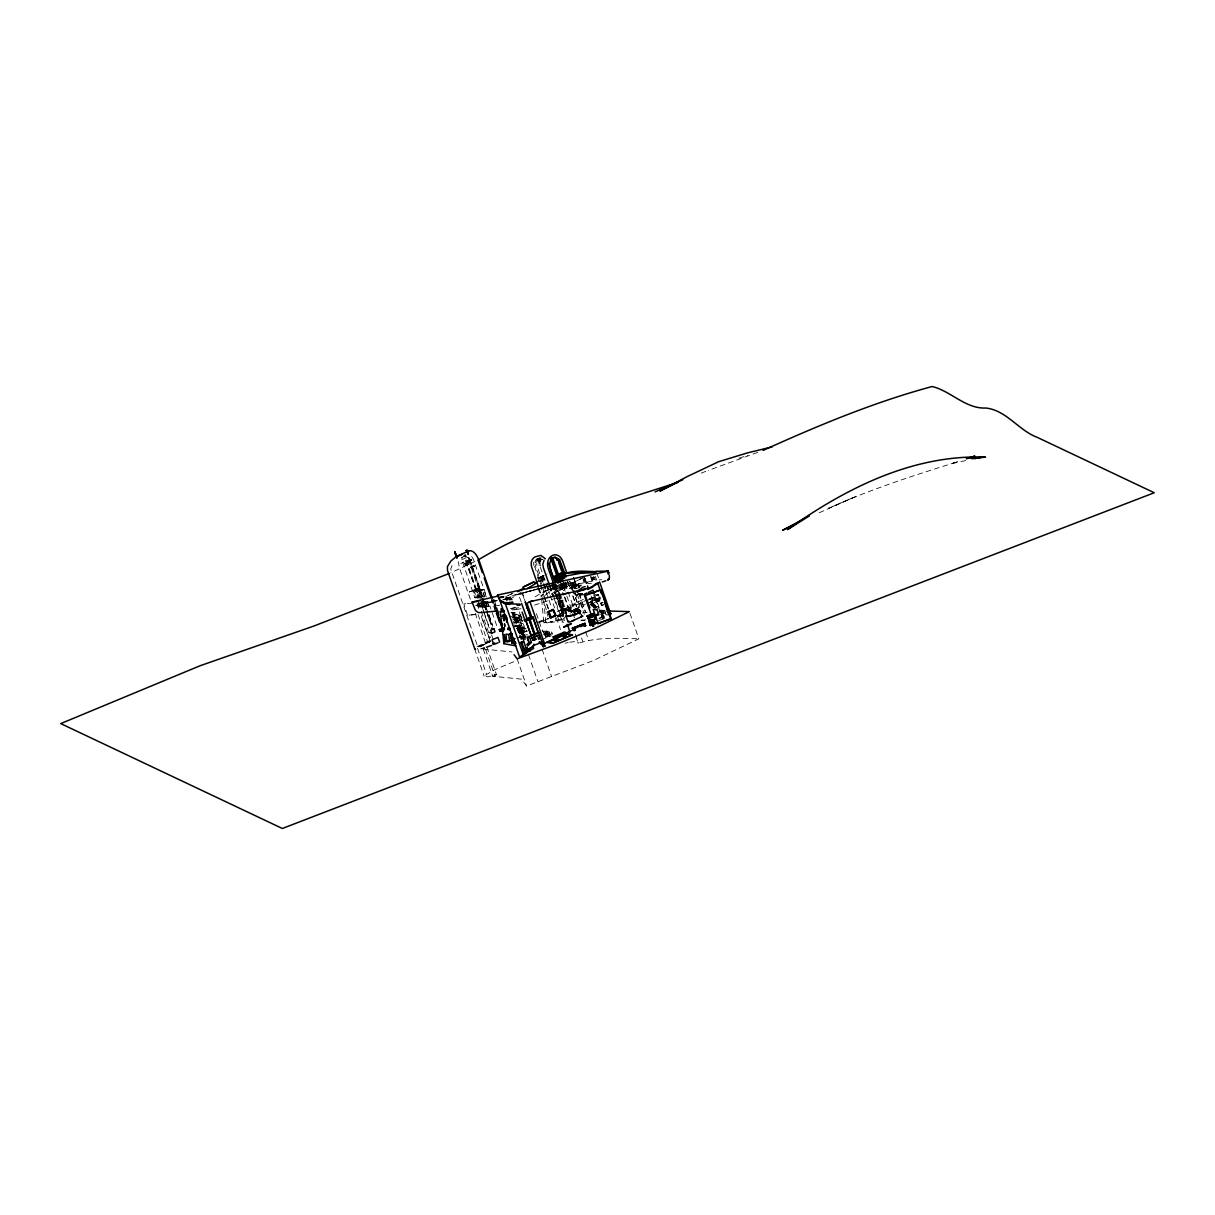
<?xml version="1.0" encoding="UTF-8"?>
<svg xmlns="http://www.w3.org/2000/svg" width="1215" height="1215" viewBox="0 0 1215 1215"><rect width="100%" height="100%" fill="white"/><g stroke="black" fill="none" stroke-linecap="round" stroke-linejoin="round"><path stroke-width="0.75" stroke-dasharray="5 3.75" d="M515.479 626.758C522.708 624.464 514.325 626.636 521.448 625.133L523.483 630.357L521.341 631.314L519.519 630.843L517.438 625.649L521.448 625.133M470.615 567.42L474.139 565.324L474.655 566.828L471.238 568.195L470.615 567.42L474.139 565.324M471.238 568.195L470.721 566.691M538.199 558.991L535.451 560.464L534.205 564.2L538.199 558.991L540.66 566.053M508.994 599.997L508.402 597.917L503.8 598.858M571.293 612.284L568.802 606.999L569.334 606.118L583.565 599.253M514.841 626.576L519.124 625.998M506.169 600.013L507.445 598.327L507.111 600.013M519.048 625.801L515.327 626.257C513.945 623.098 520.354 626.894 519.018 629.157L517.757 628.838M451.98 565.537L450.704 569.076L477.632 646.395M518.182 625.436L514.568 626.029M513.11 623.356L515.251 618.116L516.861 618.465L518.046 621.397L514.613 625.786M480.198 597.962L478.71 597.826L465.907 561.041L465.831 554.541L462.414 555.908M520.597 615.595C525.138 617.979 516.451 626.302 517.301 619.741L519.397 615.58M514.674 622.551L516.861 618.465M537.243 561.011L538.853 559.143L537.698 560.236L539.187 565.491M520.931 614.38L517.651 619.847L518.015 622.414C515.524 623.477 516.603 618.921 517.301 619.741M514.553 624.07L516.466 621.032L515.251 618.116M506.093 599.982L506.442 598.524L505.698 598.965M506.974 600.013L507.445 598.327L506.442 598.524M512.958 618.389L515.874 614.319L515.13 612.481L511.196 612.527M554.344 593.36L558.308 590.034L556.561 585.038M512.867 616.81L515.874 614.319M521.524 618.116L516.785 622.475M629.962 613.317L638.847 638.817L592.525 660.899L526.596 686.019L521.493 679.139L492.728 676.254L483.251 649.053L486.987 647.428L496.464 674.629L487.959 676.877L484.102 676.011L494.277 669.905L515.889 660.823M563.213 590.703L568.878 585.767L589.472 581.712A113.314 15.005 -19.7 0 1 591.644 581.545L595.456 581.408M574.452 587.392L576.335 585.782L575.561 585.296M575.485 581.56L573.844 582.927L560.647 586.435L566.722 581.317M575.075 581.514L573.404 582.927L562.955 584.871M553.129 588.652L553.068 588.698A15.005 4.374 67.6 0 1 552.84 588.637L552.84 588.637M544.76 595.623L553.311 588.622L551.382 588.622A8.535 1.914 -32.3 0 0 549.408 589.214L547.282 590.156A32.076 7.199 -32.3 0 0 540.417 593.603A146.362 32.82 -32.3 0 0 534.008 597.491M519.519 634.063L522.45 631.891L525.396 632.711L526.277 635.005M521.296 638.695L525.442 635.688M512.76 619.954L516.907 616.947L518.425 617.281L520.643 623.037L515.251 622.414M551.2 594.272L555.802 590.581L558.308 590.034M572.068 610.568L570.655 611.707L571.232 612.618M559.523 592.221L558.596 592.221M519.534 632.772L525.943 631.01L523.209 623.659L518.592 626.758L516.329 626.53M520.491 638.862L525.624 635.475M510.254 599.8L510.619 598.266L509.206 597.37L511.561 598.312A1.716 1.655 -68.7 0 1 511.469 599.633M558.049 615.352L574.877 604.554L557.351 611.51M467.486 615.2L463.841 603.916L467.319 603.506M521.478 592.054L511.166 598.555L502.706 599.724M523.209 623.659L521.843 623.341L516.041 626.454M478.589 646.942L490.085 641.657L484.876 644.239M541.358 595.836L543.272 594.439L541.313 595.396L543.788 622.824C545.793 624.373 556.242 619.574 550.699 622.323M519.488 636.113L525.396 632.711M480.305 646.729L484.618 644.375M514.461 619.377L518.425 617.281M562.94 619.407L554.587 621.943A51.212 9.158 -19.2 0 1 550.881 622.293L564.14 618.162M557.184 591.477L558.49 591.128L557.184 591.477L554.815 584.673M557.503 585.311L559.28 590.414L560.692 589.685L558.915 584.582M563.077 588.804L561.634 589.214L563.077 588.804L561.3 583.701M561.679 583.185L563.456 588.288L565.431 587.62L563.654 582.517M564.626 583.686L565.81 587.088L567.769 586.42L566.585 583.018M559.28 590.414L560.844 589.943L559.067 584.84M563.456 588.288L565.431 587.62M565.81 587.088L567.769 586.42M476.933 646.653L489.918 640.487M478.421 646.699L491.012 640.7M570.351 587.255C597.355 575.151 554.146 596.823 575.697 584.597L573.267 577.641M571.49 589.579C571.597 586.875 578.522 585.888 581.241 586.01M578.112 593.892L578.37 594.621L580.269 593.679M578.37 594.621L581.772 593.543M580.132 593.695L582.274 593.467M580.39 594.424L582.744 593.421M579.889 594.484L582.031 594.256M580.132 595.213L582.501 594.211M580.603 595.168L582.744 594.94M566.737 608.609L564.292 609.839L569.121 608.897L566.995 609.322M566.372 609.657L564.55 610.568L568.757 609.945L566.63 610.37L567.937 609.505M567.557 609.049L570.761 609.778L568.377 609.474M569.941 609.338L567.815 609.763M588.303 600.058L591.432 598.494L589.351 598.615L593.77 597.567L594.758 600.407L590.444 602.367M567.451 610.811L569.577 610.386L567.192 610.097M568.013 610.538L571.217 611.267M569.197 609.915L570.017 610.355M570.397 610.826L568.271 611.251M571.004 610.492L572.645 611.373M568.833 610.963L571.46 611.98M589.29 602.883L592.419 601.334L594.621 607.652M572.478 611.677L570.26 611.084L572.402 610.644M590.46 603.931L592.814 602.929L594.256 604.295L592.115 606.027M592.814 602.929L591.173 604.599L593.072 603.658M590.672 604.675L592.571 603.718L597.385 607.728M591.644 604.554L593.543 603.612M590.93 605.389L592.814 604.447M591.386 605.343L593.284 604.402M591.902 605.283L594.256 604.295M591.629 606.057L593.528 605.1M592.358 605.237L594.97 604.964L593.998 605.085C594.773 606.361 590.444 608.214 595.441 606.437L596.413 607.834M593.087 605.92L595.229 605.693M593.33 606.634L595.699 605.647L594.256 605.799M593.087 607.424L596.413 606.331L593.801 606.589M594.773 608.001L596.671 607.044M595.244 607.956L597.127 607.014L595.699 607.166M598.843 611.342L600.726 610.401L601.698 611.798L600.726 611.92M598.706 612.481L600.985 611.13M570.549 587.787L575.88 585.129L576.274 586.253L571.217 588.774M565.157 591.204L562.393 583.276L573.222 582.425L583.975 577.095M559.887 584.248L571.916 583.306L581.408 578.613M597.78 621.138L603.02 618.739L594.849 595.259M602.306 618.632L602.929 619.103L601.41 614.456L603.263 614.107L604.842 618.663M480.806 646.243L484.512 644.421M574.862 588.592L577.231 588.106L574.862 588.592L573.996 586.131L581.028 585.584M577.216 585.433L572.948 586.602L575.956 595.244L579.828 594.105L578.659 594.636L577.55 591.432M535.967 559.401L537.956 558.429M539.597 558.308L540.478 562.013M544.229 575.394L538.594 577.839L543.652 575.363M543.773 576.138L538.837 578.537L543.272 576.685L545.049 581.788M534.554 566.251L543.576 592.145L545.535 591.492L544.35 588.09M543.682 584.142L546.051 590.946L548.011 590.293L545.641 583.489M547.327 586.344L548.512 589.746L549.939 589.366L548.755 585.964M553.326 587.392L554.617 587.073L553.387 587.68L552.597 584.081M543.576 592.145L545.535 591.492M546.051 590.946L548.011 590.293M548.512 589.746L549.939 589.366M549.742 585.478L550.927 588.88L552.4 588.151L551.215 584.749M559.31 601.319L558.186 601.865L563.304 601.015L562.97 600.073L557.867 600.924L562.97 600.073M562.181 609.55L561.057 610.097L566.175 609.262L565.841 608.32L560.738 609.155L565.841 608.32M545.732 621.867L543.788 622.824L552.658 621.366L545.732 621.867L543.956 601.987M601.41 614.456L603.263 614.107M474.822 561.558L450.826 572.827M475.551 605.495L478.71 604.781L476.204 605.602M510.376 594.484L511.91 593.77M599.527 598.57L600.073 597.78L595.289 599.223L597.567 598.19L598.372 599.101L600.377 598.631L595.821 600.757L596.216 601.881L599.724 600.878L599.344 599.77L598.114 599.724L598.494 600.833M596.216 601.881L599.724 600.878M482.841 605.541L479.819 606.953L484.193 605.662L482.841 605.541L480.73 599.481M819.183 512.791L856.165 496.343L828.448 508.341C870.578 489.235 914.698 475.141 958.787 461.411M519.519 630.843L523.483 630.357M575.287 608.973L585.341 604.341M587.012 603.582L595.471 599.724M460.91 563.471L463.948 562.089M538.594 577.839L547.084 573.936M508.842 595.198L505.729 596.611M490.313 641.52L481.262 615.716M585.387 578.689L583.716 578.917L584.764 584.066L582.653 577.96M575.88 585.129L573.738 584.81L575.819 583.853A154.958 27.702 -19.2 0 1 578.355 583.61L579.069 583.549M573.92 585.341L576.016 584.385A154.958 27.702 -19.2 0 1 578.553 584.157L579.251 584.096M590.52 576.533L591.827 580.314L594.651 579.297L593.77 576.776M591.827 580.314L594.651 579.297M575.956 595.244L579.449 594.287M598.494 594.454L596.155 595.517M589.791 599.375L593.77 597.567M594.758 600.407L590.338 601.44L592.753 601.319M598.372 599.101L599.238 599.147L598.084 598.251L600.392 597.203M593.619 594.621L595.684 600.347L599.192 599.36L598.008 598.205M599.344 599.77L595.821 600.757M603.445 605.04L601.379 605.495L600.59 603.232L602.868 602.2M600.59 603.232L602.989 602.549M601.379 605.495L603.658 604.462M600.863 614.365L603.141 613.241L602.23 613.226M575.88 636.554L578.249 643.343C597.522 636.873 618.678 638.224 638.847 638.817M516.329 594.12L511.469 596.276L554.329 584.597L542.801 587.711M582.395 607.895L580.618 602.792L587.103 599.906M588.728 599.192L598.463 594.864L600.24 599.952L590.505 604.295M507.46 598.327L507.338 598.388A1.747 1.58 81.1 0 0 506.397 599.967M508.402 597.917L510.68 600.013L511.606 599.344L510.27 597.871L505.805 598.752L506.898 599.982M505.394 598.16L510.133 597.142A1.747 1.58 81.1 0 1 512.214 598.114L512.244 598.205A1.747 1.58 81.1 0 1 511.925 600.089M560.722 600.711L561.983 600.149L562.317 601.091L561.041 601.653M563.593 608.943L564.854 608.381L565.188 609.338L563.912 609.884M492.728 676.254L496.464 674.629M482.249 602.761L483.828 607.303L488.445 606.027L486.866 601.486M483.692 601.41L485.803 607.47L489.934 606.163L497.193 627.001M568.802 606.999L569.987 607.728L581.074 603.02L582.851 608.123M495.295 608.487L494.08 604.964L499.395 605.176M481.596 605.298L478.847 606.088L481.596 605.298L483.433 610.568M475.217 613.241L485.681 643.479L488.233 642.659M599.405 618.648L605.602 616.096M525.412 636.69L525.229 637.617L524.105 634.64L527.629 633.243M543.302 632.332L546.826 630.934L547.616 632.65L544.031 634.033L547.494 632.62L548.588 634.033L546.826 630.934M543.773 633.501L549.028 631.405L550.046 634.351M548.056 632.757L542.892 634.959L548.071 632.969M544.396 634.731L551.382 631.922L552.172 633.638L544.852 636.463M550.091 634.351L549.696 633.091L544.502 635.217L549.818 633.121M544.654 635.46L550.258 633.228M545.079 635.551L550.258 633.44M545.277 636.675L552.612 633.744L551.382 631.922M545.702 636.766L552.202 633.865L552.43 634.868L552.05 633.622M545.474 637.678L550.699 635.567M541.024 639.956L551.413 635.718M465.193 555.984L461.776 557.366L461.806 559.644L474.792 597.734L479.697 598.175L477.055 590.596L480.259 589.199L482.887 596.778M461.806 559.644L465.224 558.277M469.37 557.761L479.788 587.68L476.371 589.062L464.738 555.62L468.261 557.989L471.678 556.607L473.258 559.021L486.79 597.127M467.304 560.753L471.466 559.447L471.724 560.191L468.307 561.573L467.304 560.753L471.466 559.447M468.261 557.989L469.841 560.388L473.258 559.021M467.562 561.512L471.724 560.191M464.358 563.593L468.413 562.272L469.066 564.14L465.649 565.522L464.358 563.593L468.413 562.272M465.011 565.461L469.066 564.14M471.344 567.481L474.761 566.099M479.788 587.68L472.149 590.156L480.73 590.915L484.147 589.548L475.566 588.789M473.653 590.293L477.07 588.926M474.792 597.734L478.194 596.368L484.314 596.899L481.672 589.321L477.859 590.672L480.502 598.251M485.408 642.659L487.564 641.778M701.207 473.151L706.462 471.086M519.382 629.309L523.695 627.623M542.892 579.358L542.087 579.677A34.87 6.834 -27 0 0 538.807 581.013M601.228 613.195L605.662 612.147M521.265 601.911L518.623 594.955L522.496 593.679L525.472 602.23M549.894 591.067L551.686 590.475M518.228 629.051L525.199 626.424M477.935 606.786L482.294 605.495L480.183 599.42M757.765 452.375L708.239 470.448M526.657 630.236L527.052 631.314L519.534 633.349M549.028 589.381L551.595 588.622M538.336 561.619L541.1 560.631M518.122 637.784L525.077 635.308M538.853 621.548L549.013 618.177M486.486 605.86L481.869 607.135L486.486 605.86L483.843 598.281M483.828 607.303L488.445 606.027M516.193 607.546L510.361 609.474M534.479 605.116L550.167 600.043M515.099 607.151L510.179 608.806M521.053 608.73L513.292 609.96L515.008 609.611A146.362 32.82 -32.3 0 1 521.296 605.495M551.868 599.481L560.312 596.656M518.942 631.846L518.243 627.077L525.533 628.535M739.009 458.177L747.605 455.412M957.678 461.594L950.813 463.811L967.489 460.181M546.75 586.222L519.883 593.74M482.477 648.81L484.694 648.142M527.052 631.314L519.124 633.243M518.79 637.89L525.229 636.068M542.497 587.817L522.708 592.92L537.152 589.336M543.272 576.685L541.86 577.064L543.561 582.517M539.384 578.279L540.797 577.884L541.981 581.286M538.853 558.368L541.298 557.852M544.593 587.24L553.6 584.901M521.539 593.315L531.441 590.763M519.625 631.952L525.943 631.01M481.854 648.506L484.891 647.762M493.776 599.663L491.559 600.195L495.523 611.555M538.928 559.097L542.862 559.614L538.928 559.097L540.994 558.809M557.26 615.656L563.593 614.365M565.233 643.191L568.225 642.522M491.225 602.078L493.229 601.622M480.973 648.446L483.874 647.838M505.653 598.813L510.011 597.203M506.215 597.917L510.74 597.021M514.553 626.5L518.167 625.786M515.327 626.257L518.972 625.558M554.162 585.903L545.793 586.921M517.347 619.544L515.145 620.273L517.438 620.288L517.226 619.513M504.787 598.433L509.07 597.613M503.435 599.8L507.718 598.995M520.248 615.595L513.413 613.575L514.158 616.035L513.869 613.681L512.502 613.712L512.821 616.081L522.101 620.592L520.248 615.595L512.502 613.712L511.88 612.314M514.811 619.544L514.856 620.607L516.345 620.394C516.36 618.071 513.034 620.151 516.861 619.453M517.438 620.288L515.145 620.288L516.421 619.346M489.645 602.124L483.464 603.035L485.879 609.976L467.881 557.943M480.73 648.977L484.223 648.324M569.714 642.173L576.988 641.429L578.249 643.343M552.4 588.151L550.927 588.88M602.655 602.777L600.954 603.065L601.744 605.328L603.172 605.085L602.184 605.541L601.395 603.278M515.145 620.288L516.512 620.045M518.79 632.438L522.45 631.891L523.376 634.2M469.172 615.185L476.25 614.137M519.762 631.299L521.205 633.455L520.354 627.274L518.243 627.077L526.11 628.671M514.264 625.968L517.909 625.361M582.425 612.876L587.24 612.223M538.807 558.125L540.569 558.08M488.308 601.425L479.895 602.382M497.041 600.392L489.842 601.243M511.029 612.937L515.13 612.481M599.754 610.507L600.256 610.446M573.738 584.81L575.697 584.597M572.948 586.602L576.274 586.253M537.622 559.264L536.848 559.34M472.331 603.187L463.841 603.916M590.915 601.622L592.343 602.974M590.657 602.412L592.571 603.718M566.63 610.37L568.195 610.234M568.635 610.203L570.184 610.052M569.44 610.644L571.582 610.203M569.091 611.692L573.207 611.084M600.59 611.525L601.577 611.434M483.221 603.217L485.225 603.035M577.004 594.773L584.901 594.15M580.8 620.166L586.222 619.756M581.347 620.516L584.916 620.637L581.484 620.911M558.399 600.681L562.499 600.316M558.839 601.547L563.304 601.015M558.718 601.622L562.651 601.334M561.254 608.928L565.355 608.548M566.175 609.262L561.527 609.687L565.689 609.49M599.208 579.859L601.698 579.692M591.371 583.504L587.893 583.671L586.313 579.16M604.812 610.538L600.089 610.811L602.929 619.103M599.663 611.024L605.237 610.781M599.937 611.828L603.658 611.661M603.111 619.012L601.349 615.185M592.267 606.513L593.512 606.467L594.241 608.533M602.184 611.145L607.454 611.069M596.975 601.547L598.296 601.547L596.96 600.24L598.296 601.547M598.129 606.361L596.201 607.333M600.073 611.904L594.5 595.487M600.954 612.406L605.465 613.636M602.974 612.785L601.061 612.74L603.02 612.907M602.26 613.302L603.354 613.545L600.939 614.593L608.821 614.972M598.463 594.864L594.469 594.667L596.064 599.268M595.396 599.709L600.24 599.952M595.684 600.347L596.884 600.407M476.371 589.062L475.445 588.971L463.796 555.544M481.353 605.404L482.294 605.495M485.803 607.47L488.339 612.74M600.392 610.082L603.749 610.386M483.251 649.053L512.016 651.939M514.583 622.202L520.643 623.037M494.08 604.964L499.881 605.784M546.826 611.935L547.95 616.385M541.784 577.414L543.09 582.441M485.681 643.479L490.632 641.55L480.958 615.458M512.882 617.615L514.234 617.903L512.533 613.848M516.466 621.032L518.046 621.397M548.952 631.39L549.696 633.091M543.242 631.694C540.508 626.53 545.489 635.521 543.682 632.013M545.292 632.134L546.401 633.562L544.563 630.433L545.429 632.165M524.105 634.64L525.412 636.478M513.732 615.914L522.101 620.592M517.438 625.649L518.441 625.877M517.453 628.747L516.39 628.474L519.018 629.157L517.514 625.634M522.45 631.891L520.81 631.436L524.09 639.379M517.742 631.162L520.142 631.83L522.83 638.194L520.4 637.435L518.319 632.802M526.824 634.686L527.872 634.989M512.821 616.081L512.958 613.818M516.345 620.394L516.056 619.21M520.81 639.105L522.42 639.622M519.99 636.493L523.392 637.662M519.291 626.894L520.354 627.274C522.754 636.25 518.699 634.002 519.215 627.502M510.254 616.202L514.234 617.903M519.276 636.994L523.969 639.06M522.496 593.679L525.214 602.108M461.852 557.381L462.687 557.852M509.753 600.119L508.234 597.78L507.399 598.129L507.976 599.8M590.779 602.23L597.962 609.322M474.032 566.038L474.655 566.828M469.841 560.388L482.841 596.99M521.63 629.871L519.549 624.662M525.062 638.361L522.723 632.969M515.16 614.183L514.416 612.33M524.88 638.3L525.518 639.53M521.341 631.314L519.337 626.09M520.172 620.166L518.273 615.17M516.907 616.947L519.185 622.703M524.637 630.661L521.843 623.341M526.095 630.099L526.49 631.162M487.686 615.17L490.101 622.095M596.823 573.024L599.253 579.919M595.365 576.366L596.626 580.102M594.408 577.004L595.502 580.132M593.269 576.745L594.15 579.266M605.45 612.299L605.784 613.286M605.678 613.772L605.966 614.608M592.768 577.216L593.649 579.752L591.614 576.001M591.766 577.687L592.647 580.208L591.265 577.641M591.052 576.563L592.358 580.345M597.567 598.19L597.962 599.314M602.67 614.395L603.718 617.433M602.017 614.167L603.597 618.708M585.098 578.856L586.936 584.126M591.143 596.003L595.411 608.29M584.385 577.14L586.693 583.792M591.553 597.598L592.54 600.438M579.783 587.68L578.856 585.448L578.917 588.045L574.771 588.364L575.576 588.242M578.279 585.797L579.054 588.03M573.753 577.641L576.183 584.582M576.366 585.114L576.76 586.238M579.266 593.436L585.995 612.77M573.541 577.748L575.956 584.688M578.78 593.452L585.509 612.785M574.012 582.79L577.459 592.571M573.222 582.425L576.685 592.373M577.277 594.059L584.324 614.289M571.916 583.306L574.118 589.639M575.227 592.798L580.603 608.244M569.865 581.089L578.993 607.318M569.638 581.21L578.279 605.905M585.721 632.013L588.683 640.518M568.088 582.015L570.549 589.002M572.964 596.003L576.639 606.482M567.739 581.666L570.23 588.804M572.721 595.957L576.457 606.665M567.192 580.922L568.878 585.767M566.069 583.276L567.253 586.678M565.795 583.094L566.98 586.496M565.309 583.792L573.404 607.014M563.092 582.471L564.869 587.574M563.122 582.775L564.899 587.878M566.858 596.094L572.265 611.585M572.857 613.317L575.606 620.926M581.514 637.921L582.699 641.323M569.987 607.728L571.764 612.831M560.905 583.899L562.682 589.002M560.738 583.656L562.515 588.759M560.692 584.886L562.56 590.247M565.051 597.4L570.64 613.469M559.857 584.111L563.684 595.122M564.276 596.854L570.336 614.243M558.551 585.098L560.328 590.201M575.272 633.972L578.234 642.477M560.221 593.77L566.737 612.892M555.969 584.081L566.251 613.955M559.173 593.846L566.965 616.218M555.604 584.582L557.974 591.386M558.991 593.938L566.767 616.294M555.149 585.068L558.885 595.775M559.507 597.567L565.096 613.651M554.648 585.068L557.123 592.176M557.746 593.968L564.565 613.545M554.162 584.628L556.667 591.796M559.158 598.965L564.14 613.302M553.827 584.415L556.318 591.583M558.824 598.737L563.806 613.059M552.886 582.182L556.424 592.388M553.736 585.372L556.212 592.48M556.819 594.256L563.623 613.788M558.809 600.59L564.899 618.071M553.357 585.569L564.747 618.162M552.248 583.944L555.483 593.3M556.106 595.077L563.517 616.385M551.99 584.369L555.088 593.254M555.711 595.031L563.122 616.324A39.29 7.032 -19.2 0 1 563.73 616.521M552.035 585.007L564.474 620.744M550.167 585.569L561.907 619.301M549.803 586.268L553.554 597.005M554.177 598.798L562.272 622.08M549.226 585.539L552.688 595.502M538.503 558.535L540.964 565.598M547.752 586.131L548.998 589.807M537.455 559.037L545.338 581.332M545.96 583.109L549.666 593.755M550.289 595.532L554.617 607.956M557.093 615.063L558.946 620.379M556.349 617.691L560.495 629.598M544.229 583.868L546.522 591.022M542.665 581.97L537.091 565.993A5.331 3.918 82.3 0 1 536.741 562.909M543.272 583.747L551.306 606.817M555.027 617.463L556.257 621.017M544.32 592.1L534.949 564.155M537.379 576.958L543.561 594.712M544.183 596.489L548.512 608.912M548.223 608.654L543.272 594.727M539.111 588.47L546.887 611.388M538.26 587.483L541.267 596.14M537.987 587.771L540.979 596.368M536.392 613.605L542.558 631.299M542.133 649.418L551.595 676.618M522.207 620.698L522.556 621.716M528.479 654.551L537.956 681.752M517.119 658.819L526.596 686.019M494.11 599.587L497.497 609.338M495.037 604.569L496.874 609.839M494.869 604.645L496.1 608.153M492.88 600.164L495.993 609.11M491.513 599.025L495.188 609.566M486.289 597.081L483.646 589.503L479.834 590.839L481.945 596.899M487.412 601.531L488.992 606.088M484.861 596.96L482.218 589.381L479.029 590.779L481.672 598.342M485.438 601.364L487.018 605.905M488.946 614.486L492.561 624.905M482.309 596.519L468.777 556.835M482.932 598.266L486.607 608.821M489.053 615.838L492.713 626.393M468.443 557.685L478.862 587.604M482.036 596.702L479.393 589.123L475.824 590.49L478.452 598.069M482.416 598.16L486.319 609.839M486.911 611.525L491.589 624.95M486.532 611.737L491.513 626.059M482.082 599.587L484.633 607.379M467.775 562.211L468.428 564.094M481.079 602.655L482.659 607.196M484.041 612.314L489.539 628.094M480.274 602.579L484.375 614.091M484.982 615.823L489.205 627.973M491.619 634.913L493.442 640.123M479.044 602.473L480.624 607.014M464.996 563.639L465.649 565.522M473.85 590.308L476.493 597.886L480.122 596.535L477.495 588.956L469.263 592.024L476.067 588.835L478.695 596.413L475.688 597.826L473.045 590.247M478.239 602.397L480.669 609.702M481.277 611.449L490.435 637.754M477.586 603.809L478.649 606.847M477.055 603.673L478.862 608.837M478.072 614.532L487.838 642.583M470.327 599.192L459.3 567.557L458.328 561.679M485.605 649.296L495.082 676.497M477.525 648.354L486.41 673.854M474.64 648.81L484.102 676.011M539.688 558.004L539.961 558.87M520.673 625.998L523.893 640.108M524.151 640.259L521.265 625.983L523.528 640.214M517.453 629.324L516.952 626.257L518.592 626.758L519.291 631.268M518.547 632.833L517.681 626.91M519.625 611.95L523.604 639.637M516.74 620.014L517.104 622.581M520.293 633.622L519.428 627.441M519.139 630.555L518.592 626.758L516.952 626.257L517.226 628.231M539.065 581.742A31.605 7.579 -31.5 0 1 543.621 579.646M476.098 614.471A46.565 1.625 -7.7 0 1 471.314 614.972M514.385 609.672A145.937 3.63 -7.5 0 1 512.016 609.96M598.874 618.238A176.175 31.499 -19.2 0 1 605.814 615.443M577.216 585.433A137.113 24.513 -19.2 0 1 581.575 585.068M533.415 565.309A5.331 4.359 85.8 0 1 533.628 562.241M483.099 603.445A30.208 12.955 -13.6 0 1 480.274 603.566M494.763 600.742A57.576 46.398 -33.4 0 1 489.63 602.002M479.712 603.445A31.575 14.185 -14.5 0 1 478.376 603.43M563.775 622.217A9.811 1.762 -19.2 0 1 563.198 620.394M512.897 593.269A139.254 32.835 -26.3 0 1 505.683 596.519M505.683 598.023A1.549 1.382 84.9 0 1 507.506 600.089M536.893 622.824A148.488 26.548 -19.2 0 1 547.236 619.24A30.572 5.468 -19.2 0 1 548.345 618.875M497.224 600.696A56.756 44.044 -31 0 1 493.229 601.789M491.225 602.275A55.571 44.499 -32.8 0 1 485.18 603.217M496.54 600.301A65.2 63.575 -79.6 0 1 494.778 600.833M540.311 622.11A148.443 26.548 -19.2 0 1 548.436 619.346M517.377 630.57A153.044 27.368 -19.2 0 1 525.442 627.487M562.849 616.339A12.104 2.157 -19.2 0 0 558.308 616.673A24.528 4.389 -19.2 0 0 555.999 617.205M545.019 579.54A24.543 5.27 -27.3 0 0 540.538 581.21A24.862 4.693 -26.7 0 0 539.323 581.727M563.38 615.306A20.139 3.599 -19.2 0 0 561.452 615.458A18.681 3.341 -19.2 0 0 558.414 616.111A34.476 6.166 -19.2 0 0 556.774 616.491M543.014 579.236A34.673 7.533 -27.6 0 1 544.624 578.629M559.249 600.347L558.52 601.835L559.249 600.347M562.12 608.594L561.391 610.082L562.12 608.594M584.597 578.872L586.207 583.853L584.597 578.872M479.166 604.857L477.191 605.784L480.35 605.07L479.166 604.857M478.042 589.002L475.019 590.414L477.662 597.993L480.669 596.58L478.042 589.002M517.818 626.454L516.891 626.682L517.818 626.454M592.768 598.023L590.444 598.114L591.432 600.939L593.755 600.863L592.768 598.023M597.643 598.752L596.428 598.706L596.823 599.83L598.038 599.891L597.643 598.752"/><path stroke-width="1.5" d="M534.099 644.223L533.066 647.231M550.289 617.736L555.802 615.519L553.174 609.52L548.572 611.692L551.2 617.691L548.193 611.707L550.289 617.736L555.802 615.519L553.174 609.52L548.193 611.707M551.276 617.357L555.483 615.382L553.174 609.52M544.047 560.176L542.832 564.443L543.378 567.739L549.18 584.476M573.89 620.257L571.627 621.412M467.79 551.975L469.02 550.714C474.564 550.091 477.358 556.576 479.166 560.783L492.257 598.372M527.492 644.831L531.38 642.386L529.239 636.204L527.492 638.027L529.041 642.492L526.976 644.406L527.553 646.107L531.38 642.386M508.827 634.64L505.972 634.124L506.594 640.958L509.465 641.459L508.827 634.64L510.148 633.349M608.761 572.827L608.138 571.05L608.867 573.161M560.54 580.375L565.507 576.077L581.529 573.085L592.434 572.842M607.971 571.202L497.588 595.046L498.499 597.659M578.659 590.657L582.668 587.225M455.2 557.412L450.856 561.087L447.469 566.479L447.484 570.473L474.913 649.22M522.465 649.919L527.082 647.838L528.176 650.951L523.559 653.017M529.163 648.704L533.02 646.577L533.643 648.354L528.738 651.331L528.115 649.554L533.02 646.577M520.46 642.583L523.65 641.186L527.492 652.212L524.288 653.579M523.65 641.186L521.098 643.175L524.91 654.141L522.875 654.627M581.864 616.506L580.8 617.19M529.026 651.012L519.595 657.042L499.76 600.119L505.577 603.779L518.061 604.113A52.321 3.356 -14.7 0 1 519.716 605.192L519.488 605.313M599.587 581.939L610.811 614.167M596.595 583.276L590.399 587.908L587.255 588.85M568.757 592.829L529.36 601.805L527.037 603.43L531.866 617.281M593.938 572.918L596.231 571.308L608.138 571.05M598.676 582.577L592.525 586.936L577.869 590.672M591.675 616.096L584.202 594.621L586.207 593.3M586.663 593.254L584.916 594.424L589.943 607.849M527.052 588.652L536.757 582.927M596.383 623.341L597.036 623.234M546.431 584.855L547.676 584.157A7.67 1.838 -31.5 0 0 549.074 583.23M455.914 555.346L454.881 551.944L457.007 558.201L454.79 551.959L456.111 555.301M468.337 554.359L466.651 550.289L468.231 554.42M566.281 576.76L565.051 573.267L571.612 571.84A140.773 25.166 -19.2 0 1 578.705 571.263A139.786 24.999 -19.2 0 1 581.62 571.156L596.368 571.642M565.993 616.157L566.995 615.716C570.108 616.947 584.157 611.327 578.462 610.735L579.433 610.325C585.144 611.115 569.714 617.676 565.993 616.157L567.967 621.716L570.063 622.019L582.911 616.111M551.306 558.475L557.169 574.209L558.171 573.708L552.628 557.807L554.799 557.138L559.583 559.614L565.871 576.305M558.171 573.708L556.379 574.285L550.835 558.384L551.64 558.308M552.992 577.079L562.788 572.113L561.983 572.189L564.018 577.991M557.958 583.397L555.589 576.593L553.751 577.52M557.731 581.18L555.954 576.077L557.776 575.151L560.145 581.955M558.156 574.968L560.161 574.27L561.938 579.373M561.315 577.368L560.13 573.966L563.031 572.812L553.235 577.778M677.849 482.218L659.927 491.118L686.824 476.766L718.627 461.7L747.453 452.891L772.117 446.892M588.257 592.464L593.057 590.11L594.241 593.543M529.36 601.805L532.853 600.817M541.708 642.188L544.487 643.479L553.919 638.908M794.033 524.759L782.582 530.302L809.448 515.874L787.487 529.634C845.564 488.415 912.389 454.471 985.517 457.098L972.896 458.602M478.239 559.918C540.189 522.268 610.401 504.787 678.41 482.097M469.02 550.714L457.387 556.227L461.776 554.405L458.328 555.726M520.46 589.807L523.316 588.47M553.098 609.854L548.891 611.844L551.2 617.691M566.038 616.172L567.025 615.732M568.225 621.594L568.924 621.26M565.021 633.638L571.384 630.646M522.192 589.624L524.151 588.698M567.071 624.404C565.385 626.226 576.958 621.245 567.876 625.436L569.881 632.468M563.699 626.94L567.542 625.3M563.806 627.244L567.648 625.604M575.105 630.357L573.115 630.479L572.341 628.246L585.053 623.325L585.433 625.74L583.853 625.71L583.23 623.918L572.903 628.519L573.526 630.312L575.105 630.357L574.482 628.565L572.903 628.519M572.341 628.246L585.053 623.325M574.482 628.565L585.205 623.781M583.853 625.71L585.843 625.573M504.362 610.553L500.291 611.616L503.921 643.51M655.067 491.908L682.739 479.788M589.898 623.143L592.312 622.262L589.518 622.839M589.898 624.191L590.399 625.634L589.639 623.462L592.312 622.779L592.798 624.464M590.019 624.814L592.692 624.115M592.556 624.009L589.898 624.707L592.434 623.918M596.049 571.779L565.066 573.267M573.89 609.733L577.763 608.715L579.433 613.514M573.343 612.163L578.097 610.143M763.066 450.416C818.059 425.569 873.782 402.241 932.194 386.507C951.208 391.215 965.485 408.954 985.957 408.043C1006.582 410.321 1018.58 430.414 1037.291 437.37L1154.25 492.743L282.351 828.493L60.75 723.593L200.095 665.744L313.865 626.044L449.079 573.541M577.763 608.715L574.027 610.31L575.576 614.79M578.462 610.735L579.449 610.325L580.39 613.043L579.433 610.325M580.527 626.621L583.246 625.467M553.144 636.827L564.003 632.256L565.719 632.483L566.22 633.941L555.361 638.513L553.645 638.285L553.144 636.827L554.86 637.055L565.719 632.483M553.903 637.799L557.214 637.268L558.247 640.244L554.951 640.776L553.903 637.799L555.68 637.055M547.069 642.219L566.661 633.972L572.417 634.746L552.931 643.327L547.069 642.219L552.825 642.978L572.417 634.746M547.19 642.568L555.346 639.12M503.42 631.405L499.714 630.889L499.274 629.628L502.433 628.307M499.714 630.889L502.858 629.567M611.191 618.648L597.765 623.614L611.191 618.648L601.121 589.746L585.433 594.894M493.989 628.884L490.723 630.19L491.741 633.136L495.006 631.83L493.989 628.884L491.468 628.155M609.657 612.952L609.945 613.788M492.591 643.92L494.748 643.054M609.338 614.289L610.978 613.605L609.93 613.484M601.121 589.746L587.696 594.712L584.202 594.621M523.938 620.03L532.626 616.688M526.961 618.906L530.833 617.645L525.472 602.23M524.576 620.333L533.264 616.992M525.746 620.485L529.117 619.346L534.509 634.837L529.527 620.986M533.096 617.827L538.488 633.304L533.096 617.827L529.907 619.043L535.101 634.443M524.941 621.351L533.613 618.01M498.165 642.75L493.685 644.482L492.029 639.713L497.998 637.404L499.654 642.173M530.849 635.232L537.744 632.575M530.074 636.356L540.417 632.362M531.866 637.662L539.612 634.731L542.209 642.173L532.975 645.727M530.833 638.543L539.46 635.232M533.233 640.305L532.823 639.439L535.496 638.543L535.769 639.333L533.233 640.305L535.769 639.333M539.627 637.1L538.108 637.678L538.655 639.212L540.174 638.634L539.627 637.085M539.414 642.097L542.011 642.34L542.497 643.737L541.343 644.178L539.414 642.097L541.343 644.178M540.842 642.781L542.011 642.34M542.027 644.466L544.259 644.178L544.912 646.061L543.333 646.669L542.027 644.466L543.333 646.669M542.68 644.785L544.259 644.178M542.68 646.35L544.912 646.061M587.164 615.823L593.436 613.499L594.439 614.289L595.973 619.088L589.685 621.412L587.164 615.823L589.655 621.913L592.069 621.017M587.407 616.552L592.13 614.79M588.364 617.706L588.668 618.511L594.955 616.187L594.15 615.549M588.5 618.708L588.014 617.676M592.707 626.196C588.956 622.9 593.816 618.162 589.518 621.29M592.312 622.262L589.639 622.429L592.191 621.64L592.434 622.87L589.898 623.675L592.312 623.295L592.753 624.616M593.254 624.267L590.019 625.087L592.692 624.389M588.151 616.613L594.439 614.289M588.212 617.19L594.5 614.866L593.695 614.213M589.275 620.561L588.895 619.741L589.852 620.516L595.973 619.088M588.88 620.774L590.019 623.766M585.22 586.556L583.716 586.982M597.78 622.657L596.201 622.931M486.562 647.17L491.559 645.438M510.406 640.852L507.08 642.006L506.594 640.958M602.291 581.985L605.875 580.785M595.168 615.124L598.509 614M595.441 615.914L598.798 614.805L597.036 609.778L593.209 609.49L598.038 623.386L601.607 622.338M967.732 458.45L974.87 456.065L966.274 458.83M589.639 622.429L592.191 622.156M590.019 624.282L592.571 623.492L589.761 624.085M578.158 591.508L585.417 589.336M587.24 588.804L592.495 587.225M498.651 598.099L503.709 596.838C492.5 596.489 503.329 603.809 507.43 602.625L505.956 602.61M524.121 648.582L527.082 647.838M584.855 589.26L561.968 594.606M496.16 611.403L498.059 610.963L479.105 612.664A7.73 7.108 -84.2 0 1 475.262 610.082L472.073 602.063L495.69 596.641L498.56 595.244L497.603 595.046M555.468 557.366C543.637 560.176 553.493 576.305 555.528 582.623M974.901 458.587L980.475 457.372L971.332 458.571M503.04 615.033L504.392 615.276L504.696 618.602L503.344 618.359L503.04 615.033L505.288 615.139M503.344 618.359L504.255 618.238L503.936 614.912M507.961 628.277L509.996 628.352L507.961 628.277L508.052 629.37L510.087 629.446L508.052 629.37M510.558 633.698L512.016 643.16L510.558 633.698L512.062 633.683L512.183 635.02M511.166 633.805L512.062 633.683M513.201 643.373L515.494 643.494L513.201 643.373L512.76 638.543L514.158 638.786L514.598 643.616M556.546 559.948L559.583 559.614M472.073 602.063L478.801 601.303M500.291 611.616L503.876 611.221M557.807 558.779L555.62 557.67L558.748 560.525L564.808 577.915M607.971 579.266L609.383 578.112L609.307 574.938M589.518 621.807L591.933 621.427M589.898 624.707L592.556 624.525L592.312 623.811M592.267 619.513L593.36 624.54L591.842 619.847L592.905 624.738L590.141 624.905L589.776 622.536M597.704 583.215L601.395 593.664M609.216 611.039L629.37 611.616L595.198 628.246L556.683 644.299L517.119 658.819L514.051 654.688M583.23 623.918L584.81 623.963L585.433 625.74M509.647 604.447L505.486 603.901L501.522 601.805M607.713 571.612L608.442 573.936A2.582 1.063 66.1 0 1 608.016 574.012M560.13 573.966L563.061 580.816M516.831 604.918L518.167 605.389M572.538 635.081L566.661 633.972M499.274 629.628L502.98 630.16M505.349 603.703L523.483 655.204M526.551 607.834L527.811 608.062M515.054 638.665L513.656 638.422L514.674 644.892M503.587 643.661L515.859 645.848M506.093 615.595L506.761 622.338L506.351 617.812M489.235 632.408L491.741 633.136M530.833 617.645L525.214 602.108M535.496 638.543L535.633 639.257M541.07 643.069L542.497 643.737M474.64 648.81L475.551 649.478M594.545 618.04L595.168 618.541L593.436 613.499M594.165 623.265L594.849 624.085M545.322 558.733L540.933 555.377L535.071 556.865A7.913 6.47 85.8 0 0 531.669 567.116L538.488 586.693M555.954 576.077L557.882 581.438M557.002 558.854L557.958 560.601M592.343 623.417L592.905 624.738M592.039 621.442L593.36 624.54M608.153 608.821L608.487 609.763M600.681 589.761L610.735 618.663M604.493 602.306L608.669 614.547M587.544 585.873L588.774 589.396M594.408 620.652L595.502 623.796M593.892 620.166L594.986 623.325M592.92 619.68L594.256 623.523M591.781 620.242L593.816 626.105M591.371 620.075L593.406 625.938M591.006 620.531L593.042 626.393M589.078 618.268L589.852 620.516M566.646 572.462L562.636 560.996A9.811 7.7 84.1 0 0 552.43 555.452L552.111 555.604A9.826 7.715 84.1 0 0 548.208 568.316L553.205 582.638M581.165 614.41L581.772 616.142M578.993 612.026L579.601 613.757M576.396 608.669L577.976 613.211M564.292 578.173L562.515 573.07L561.072 573.48L562.849 578.583M558.535 562.256L561.406 570.534M561.573 573.07L563.441 578.431M558.718 574.68L561.087 581.484M558.338 575.196L560.707 582M551.823 557.882L557.366 573.784M560.312 582.198L557.943 575.394L556.895 575.606L558.672 580.709M557.579 575.956L559.447 581.317M573.92 628.292L574.695 630.524M554.541 576.806L556.318 581.909M555.012 582.881L548.633 563.365M564.003 632.256L564.504 633.714M562.256 634.291L563.289 637.268M552.795 609.535L553.843 612.557M555.452 638.012L556.485 640.988M554.86 637.055L555.361 638.513M530.105 602.154L544.487 643.479M543.591 643.874L544.244 645.742M521.6 603.506L527.219 619.027M525.928 620.576L531.319 636.068L526.338 622.202M522.116 612.087L525.108 620.683M527.021 636.857L529.163 643.024M529.892 649.099L530.515 650.875M525.442 649.159L526.52 652.273M521.584 641.702L525.412 652.713M501.947 608.548L502.873 611.768L501.78 608.609M500.945 608.821L502.008 611.874M496.874 609.839L498.697 615.094M500.534 620.364L502.372 625.619M496.707 609.9L498.545 615.17M500.367 620.425L502.205 625.695M496.616 610.902L502.22 627.001M495.917 610.234L502.63 629.537M478.057 560.373L482.34 572.675M484.178 577.945L490.906 597.264M496.419 613.089L499.471 621.867M589.154 619.954L590.141 625.421M552.415 558.794L553.22 563.456M506.701 617.038L507.004 620.425M515.479 641.702L515.676 643.813M511.88 633.622L512.001 634.959M509.1 628.474L509.191 629.567M508.857 628.155L508.948 629.249M533.552 582.015A141.441 23.055 -25.7 0 1 522.875 587.21M535.739 583.322A24.862 4.693 -26.7 0 1 536.969 582.76M534.16 581.833A141.699 21.794 -25.3 0 1 523.422 586.982M520.597 590.323A137.735 29.449 -25.8 0 1 517.696 591.675M534.6 583.063A30.998 5.057 -26.8 0 1 536.681 582.076A31.089 5.407 -26.9 0 1 537.729 581.59M608.988 579.206L607.667 580.117L608.973 579.206M465.968 550.592L467.912 550.486L465.968 550.592M509.298 602.519L507.824 603.156L513.034 602.306L509.298 602.519M565.552 633.759L563.79 634.503L564.823 637.48L566.6 636.736L565.552 633.759M502.782 615.671L502.144 616.43L502.782 615.671M503.997 619.726L504.088 620.652L503.997 619.726M504.544 623.978L504.757 626.257L504.544 623.978M504.195 627.608L504.377 629.643L504.195 627.608M504.24 634.564L504.908 641.9L504.24 634.564"/></g></svg>
